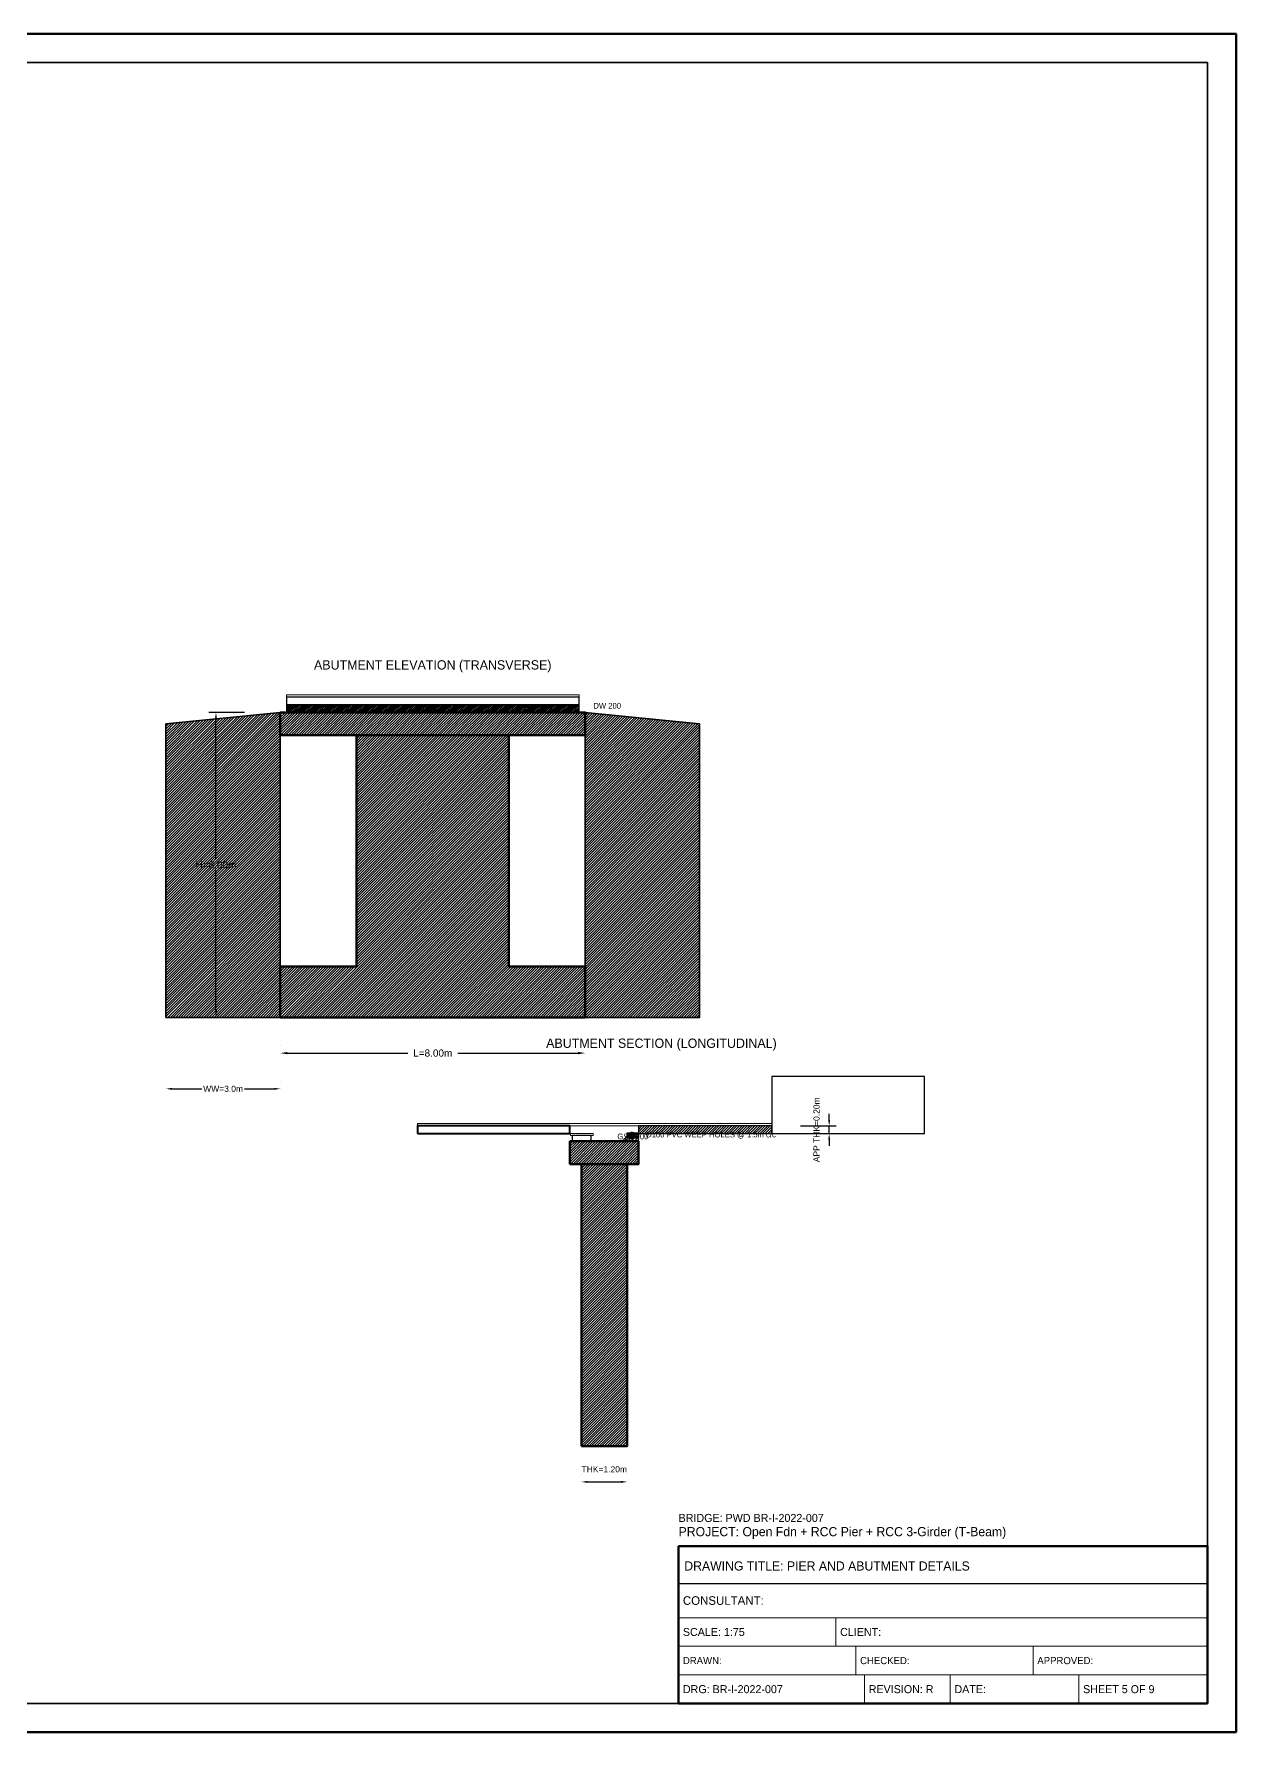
# Model space of a CAD drawing. Header units: metres. Extents: x 0 to 841, y 0 to 594.
# Drawn here: x 420 to 841, y 0 to 594 of the extents above; entities that cross this region are included whole.
import ezdxf
from ezdxf.enums import TextEntityAlignment as Align

# ---------------------------------------------------------------- set-up
doc = ezdxf.new("R2010")
doc.units = ezdxf.units.M
doc.linetypes.add('DASHED', pattern=[0.5, 0.375, -0.125])
for name, color, linetype, lineweight in [('ABUT-PROF', 4, 'Continuous', 50), ('BORDER-INNER', 7, 'Continuous', 35), ('BORDER-OUTER', 7, 'Continuous', 70), ('CIVIL-ROAD', 7, 'Continuous', 25), ('DIM-LINEAR', 3, 'Continuous', 18), ('STRUC-HATCHING', 8, 'Continuous', 18), ('SUB-ABUT', 3, 'Continuous', 35), ('SUB-BACKFILL', 34, 'Continuous', 18), ('SUB-BEARING', 5, 'Continuous', 25), ('SUB-DIRT-WALL', 3, 'Continuous', 35), ('SUPER-DECK', 2, 'Continuous', 50), ('SUPER-WEARING', 8, 'Continuous', 25), ('TEXT-HEADER', 7, 'Continuous', 25), ('TEXT-SPEC', 7, 'Continuous', 13), ('TEXT-TITLE', 7, 'Continuous', 25), ('TITLEBLK-BOX', 7, 'Continuous', 50), ('TITLEBLK-TEXT', 7, 'Continuous', 18)]:
    doc.layers.add(name, color=color, linetype=linetype, lineweight=lineweight)
doc.styles.add('BRIDGE_STD', font='Arial.ttf')
doc.dimstyles.new('pmb100', dxfattribs={"dimtxt": 2.5, "dimasz": 0.9375, "dimexe": 2.5, "dimexo": 2.5, "dimtad": 0, "dimtih": 1, "dimdec": 0, "dimtxsty": 'BRIDGE_STD', "dimcen": 2.5, "dimazin": 3, "dimtfac": 1, "dimtmove": 0, "dimatfit": 3})

msp = doc.modelspace()

# ---------------------------------------------------------------- hatches: boundary and pattern name
at = {"layer": 'STRUC-HATCHING'}
h = msp.add_hatch(dxfattribs=at)
h.set_pattern_fill('ANSI31', scale=0.2)
h.paths.add_polyline_path([(506.67, 356.67), (466.67, 352.67), (466.67, 250), (506.67, 250)])
h = msp.add_hatch(dxfattribs=at)
h.set_pattern_fill('ANSI31', scale=0.2)
h.paths.add_polyline_path([(506.67, 348.67), (613.33, 348.67), (613.33, 356.67), (506.67, 356.67)])
h = msp.add_hatch(dxfattribs=at)
h.set_pattern_fill('ANSI31', scale=0.1333333)
h.paths.add_polyline_path([(508.8, 356.67), (611.2, 356.67), (611.2, 359.33), (508.8, 359.33)])
h = msp.add_hatch(dxfattribs=at)
h.set_pattern_fill('ANSI31', scale=0.2)
h.paths.add_polyline_path([(613.33, 356.67), (653.33, 352.67), (653.33, 250), (613.33, 250)])
h = msp.add_hatch(dxfattribs=at)
h.set_pattern_fill('ANSI31', scale=0.2)
h.paths.add_polyline_path([(533.33, 348.67), (586.67, 348.67), (586.67, 267.76), (613.33, 267.76), (613.33, 250), (506.67, 250), (506.67, 267.76), (533.33, 267.76)])
h = msp.add_hatch(dxfattribs=at)
h.set_pattern_fill('ANSI31', scale=0.1333333)
h.paths.add_polyline_path([(628, 208), (632, 208), (632, 209.33), (628, 209.33)])
h = msp.add_hatch(dxfattribs=at)
h.set_pattern_fill('ANSI31', scale=0.266667)
h.paths.add_polyline_path([(628, 206.67), (632, 206.67), (632, 208), (628, 208)])
h = msp.add_hatch(dxfattribs=at)
h.set_pattern_fill('ANSI31', scale=0.2)
h.paths.add_polyline_path([(632, 209.33), (678.67, 209.33), (678.67, 212), (632, 212)])
h = msp.add_hatch(dxfattribs=at)
h.set_pattern_fill('ANSI31', scale=0.2)
h.paths.add_polyline_path([(608, 198.67), (632, 198.67), (632, 206.67), (608, 206.67)])
h = msp.add_hatch(dxfattribs=at)
h.set_pattern_fill('ANSI31', scale=0.2)
h.paths.add_polyline_path([(612, 100), (628, 100), (628, 198.67), (612, 198.67)])

# ---------------------------------------------------------------- linework, layer by layer
at = {"layer": 'ABUT-PROF', "color": 4, "linetype": 'DASHED'}
msp.add_line((506.67, 356.67), (613.33, 356.67), dxfattribs=at)
at = {"layer": 'ABUT-PROF', "lineweight": 30}
msp.add_lwpolyline([(508.8, 356.67), (611.2, 356.67), (611.2, 359.33), (508.8, 359.33), (508.8, 356.67)], dxfattribs=at)
at = {"layer": 'ABUT-PROF', "lineweight": 40}
msp.add_lwpolyline([(628, 208), (632, 208), (632, 209.33), (628, 209.33), (628, 208)], dxfattribs=at)
at = {"layer": 'ABUT-PROF', "color": 4}
for centre in [(560, 358.44), (560, 357.56), (630, 208.89), (630, 208.44)]:
    msp.add_circle(centre, 0.667, dxfattribs=at)
at = {"layer": 'BORDER-INNER'}
msp.add_lwpolyline([(10, 10), (831, 10), (831, 584), (10, 584), (10, 10)], dxfattribs=at)
at = {"layer": 'BORDER-OUTER'}
msp.add_lwpolyline([(0, 0), (841, 0), (841, 594), (0, 594), (0, 0)], dxfattribs=at)
at = {"layer": 'CIVIL-ROAD', "lineweight": 25}
for points in [[(508.8, 359.33), (611.2, 359.33), (611.2, 362), (508.8, 362), (508.8, 359.33)], [(632, 209.33), (678.67, 209.33), (678.67, 212), (632, 212), (632, 209.33)]]:
    msp.add_lwpolyline(points, dxfattribs=at)
at = {"layer": 'SUB-ABUT', "lineweight": 35}
for points in [[(506.67, 356.67), (466.67, 352.67), (466.67, 250), (506.67, 250), (506.67, 356.67)], [(613.33, 356.67), (653.33, 352.67), (653.33, 250), (613.33, 250), (613.33, 356.67)]]:
    msp.add_lwpolyline(points, dxfattribs=at)
at = {"layer": 'SUB-ABUT', "lineweight": 50}
for points in [[(506.67, 348.67), (613.33, 348.67), (613.33, 356.67), (506.67, 356.67), (506.67, 348.67)], [(533.33, 348.67), (586.67, 348.67), (586.67, 267.76), (613.33, 267.76), (613.33, 250), (506.67, 250), (506.67, 267.76), (533.33, 267.76), (533.33, 348.67)], [(608, 198.67), (632, 198.67), (632, 206.67), (608, 206.67), (608, 198.67)], [(612, 100), (628, 100), (628, 198.67), (612, 198.67), (612, 100)]]:
    msp.add_lwpolyline(points, dxfattribs=at)
at = {"layer": 'SUB-ABUT', "lineweight": 25}
msp.add_lwpolyline([(678.67, 209.33), (732, 209.33), (732, 229.33), (678.67, 229.33), (678.67, 209.33)], dxfattribs=at)
at = {"layer": 'SUB-BACKFILL', "lineweight": 20}
msp.add_lwpolyline([(628, 206.67), (632, 206.67), (632, 208), (628, 208), (628, 206.67)], dxfattribs=at)
at = {"layer": 'SUB-BEARING', "lineweight": 25}
for points in [[(518.67, 356.67), (526.67, 356.67), (526.67, 358.67), (518.67, 358.67), (518.67, 356.67)], [(556, 356.67), (564, 356.67), (564, 358.67), (556, 358.67), (556, 356.67)], [(593.33, 356.67), (601.33, 356.67), (601.33, 358.67), (593.33, 358.67), (593.33, 356.67)], [(608.8, 206.67), (615.47, 206.67), (615.47, 208.67), (608.8, 208.67), (608.8, 206.67)]]:
    msp.add_lwpolyline(points, dxfattribs=at)
at = {"layer": 'SUB-BEARING', "lineweight": 15}
msp.add_lwpolyline([(608.13, 208.67), (616.13, 208.67), (616.13, 209.33), (608.13, 209.33), (608.13, 208.67)], dxfattribs=at)
at = {"layer": 'SUB-DIRT-WALL', "lineweight": 18}
for p, q in [((626.5, 206.9), (629.5, 209.9)), ((626.5, 206.1), (629.5, 209.1))]:
    msp.add_line(p, q, dxfattribs=at)
at = {"layer": 'SUB-DIRT-WALL', "lineweight": 35}
msp.add_line((628, 206.67), (632, 206.67), dxfattribs=at)
at = {"layer": 'SUPER-DECK', "lineweight": 40}
msp.add_lwpolyline([(554.67, 209.33), (608, 209.33), (608, 212), (554.67, 212), (554.67, 209.33)], dxfattribs=at)
at = {"layer": 'SUPER-WEARING', "lineweight": 20}
for points in [[(508.8, 362), (611.2, 362), (611.2, 362.87), (508.8, 362.87), (508.8, 362)], [(554.67, 212), (678.67, 212), (678.67, 212.87), (554.67, 212.87), (554.67, 212)]]:
    msp.add_lwpolyline(points, dxfattribs=at)
at = {"layer": 'TITLEBLK-BOX', "lineweight": 50}
msp.add_lwpolyline([(646, 10), (831, 10), (831, 65), (646, 65), (646, 10)], dxfattribs=at)
at = {"layer": 'TITLEBLK-BOX', "lineweight": 30}
msp.add_lwpolyline([(646, 52), (831, 52), (831, 65), (646, 65), (646, 52)], dxfattribs=at)
at = {"layer": 'TITLEBLK-BOX', "lineweight": 18}
for points in [[(646, 40), (831, 40), (831, 52), (646, 52), (646, 40)], [(646, 30), (701, 30), (701, 40), (646, 40), (646, 30)], [(701, 30), (831, 30), (831, 40), (701, 40), (701, 30)], [(646, 20), (708, 20), (708, 30), (646, 30), (646, 20)], [(708, 20), (770, 20), (770, 30), (708, 30), (708, 20)], [(770, 20), (831, 20), (831, 30), (770, 30), (770, 20)], [(646, 10), (711, 10), (711, 20), (646, 20), (646, 10)], [(711, 10), (741, 10), (741, 20), (711, 20), (711, 10)], [(741, 10), (786, 10), (786, 20), (741, 20), (741, 10)], [(786, 10), (831, 10), (831, 20), (786, 20), (786, 10)]]:
    msp.add_lwpolyline(points, dxfattribs=at)

# ---------------------------------------------------------------- texts
at = {"layer": 'TEXT-HEADER'}
for s, p in [('ABUTMENT ELEVATION (TRANSVERSE)', (560, 371.67)), ('ABUTMENT SECTION (LONGITUDINAL)', (640, 239.33))]:
    msp.add_text(s, height=3.25, dxfattribs=at).set_placement(p, align=Align.CENTER)
at = {"layer": 'TEXT-SPEC', "color": 4}
for s, p in [('DW 200', (616.2, 358)), ('Ø100 PVC WEEP HOLES @ 1.5m c/c', (634.5, 208))]:
    msp.add_text(s, height=2, dxfattribs=at).set_placement(p)
at = {"layer": 'TEXT-SPEC'}
msp.add_text('GSB 100', height=2, dxfattribs=at).set_placement((630, 207.33), align=Align.CENTER)
at = {"layer": 'TEXT-TITLE'}
for s, p in [('PROJECT: Open Fdn + RCC Pier + RCC 3-Girder (T-Beam)', (646, 68.5)), ('DRAWING TITLE: PIER AND ABUTMENT DETAILS', (648, 56.5))]:
    msp.add_text(s, height=3.2, dxfattribs=at).set_placement(p)
at = {"layer": 'TITLEBLK-TEXT'}
for s, height, p in [('BRIDGE: PWD BR-I-2022-007', 2.8, (646, 73.5)), ('CONSULTANT: ', 3, (647.5, 44.5)), ('SCALE: 1:75', 2.8, (647.5, 33.6)), ('CLIENT: ', 2.8, (702.5, 33.6)), ('DRAWN: ', 2.5, (647.5, 23.75)), ('CHECKED: ', 2.5, (709.5, 23.75)), ('APPROVED: ', 2.5, (771.5, 23.75)), ('DRG: BR-I-2022-007', 2.8, (647.5, 13.6)), ('REVISION: R', 2.8, (712.5, 13.6)), ('DATE: ', 2.8, (742.5, 13.6)), ('SHEET 5 OF 9', 2.8, (787.5, 13.6))]:
    msp.add_text(s, height=height, dxfattribs=at).set_placement(p)

# ---------------------------------------------------------------- dimensions: what is measured, and where the dimension line sits
at = {"layer": 'DIM-LINEAR'}
for base, p1, p2, text, override in [((484.17, 250), (496.67, 250), (496.67, 356.67), 'H=8.00m', {"dimtxt": 2.5, "dimasz": 2.5, "dimgap": 1, "dimclrt": 3}), ((698.67, 209.33), (686.17, 209.33), (686.17, 212), 'APP THK=0.20m', {"dimtxt": 2.125, "dimasz": 2.125, "dimgap": 0.85, "dimclrt": 3})]:
    msp.add_linear_dim(base=base, p1=p1, p2=p2, angle=90, text=text, dimstyle='pmb100', override=override, dxfattribs=at).render()
for base, p1, p2, text, override in [((506.67, 237.5), (506.67, 237.5), (613.33, 237.5), 'L=8.00m', {"dimtxt": 2.5, "dimasz": 2.5, "dimgap": 1, "dimclrt": 3}), ((466.67, 225), (466.67, 225), (506.67, 225), 'WW=3.0m', {"dimtxt": 2.125, "dimasz": 2.125, "dimgap": 0.85, "dimclrt": 3}), ((612, 87.5), (612, 87.5), (628, 87.5), 'THK=1.20m', {"dimtxt": 2.125, "dimasz": 2.125, "dimgap": 0.85, "dimclrt": 3})]:
    msp.add_linear_dim(base=base, p1=p1, p2=p2, text=text, dimstyle='pmb100', override=override, dxfattribs=at).render()

doc.saveas('drawing.dxf')
